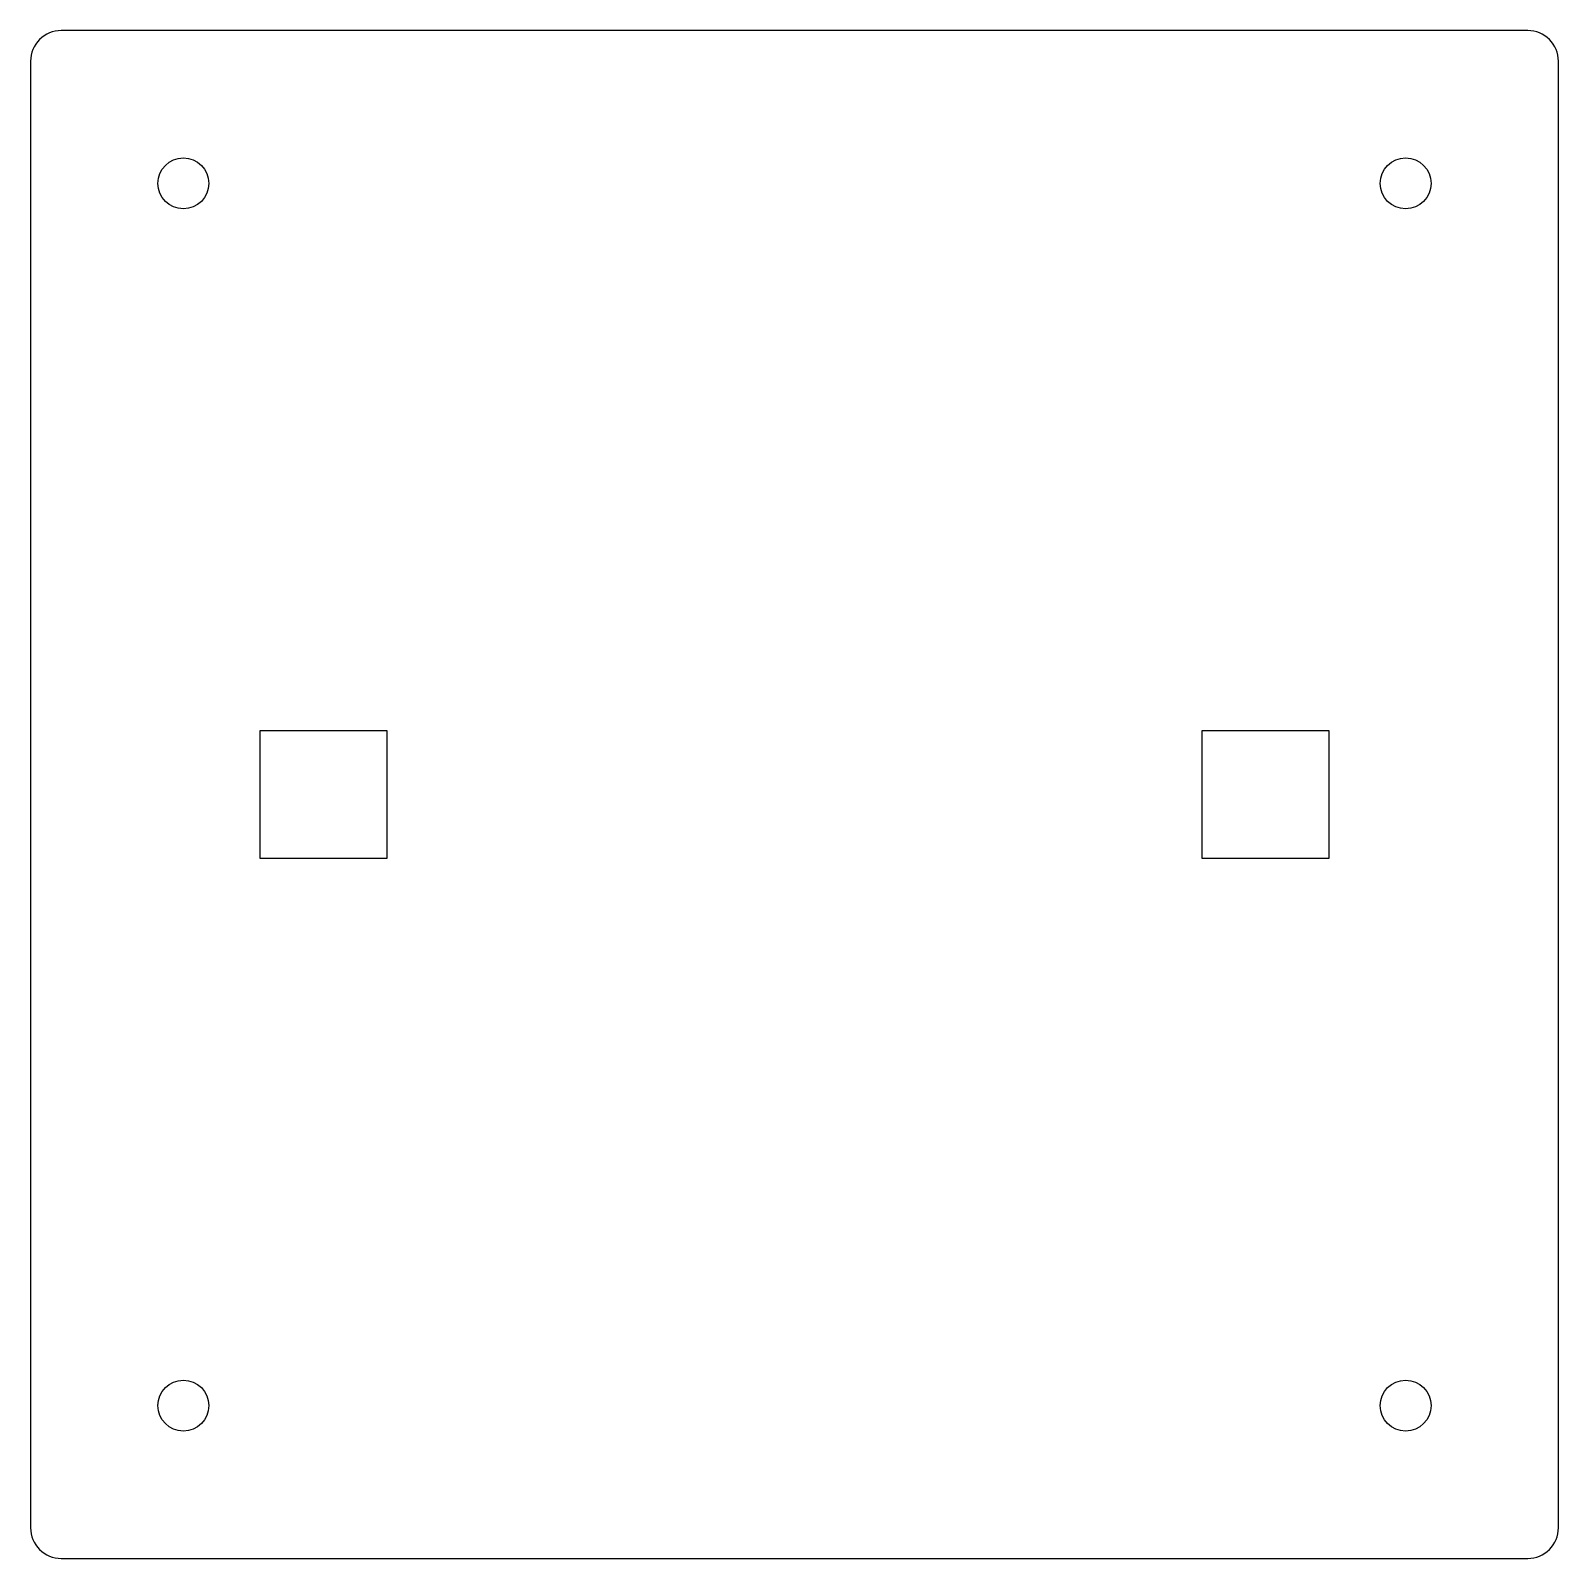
# Model space of a CAD drawing. Header units: millimetres. Extents: x -75 to 75, y -75 to 75.
import ezdxf

# ---------------------------------------------------------------- set-up
doc = ezdxf.new("R2010")
doc.units = ezdxf.units.MM

msp = doc.modelspace()

# ---------------------------------------------------------------- linework, layer by layer
at = {"color": 7}
msp.add_lwpolyline([(72, -75, 0.414214), (75, -72), (75, 72, 0.414214), (72, 75), (-72, 75, 0.414214), (-75, 72), (-75, -72, 0.414214), (-72, -75)], format="xyb", close=True, dxfattribs=at)
for points in [[(-52.5, -6.25), (-40, -6.25), (-40, 6.25), (-52.5, 6.25)], [(40, -6.25), (52.5, -6.25), (52.5, 6.25), (40, 6.25)]]:
    msp.add_lwpolyline(points, close=True, dxfattribs=at)
for centre in [(-60, 60), (60, 60), (-60, -60), (60, -60)]:
    msp.add_circle(centre, 2.5, dxfattribs=at)

doc.saveas('drawing.dxf')
